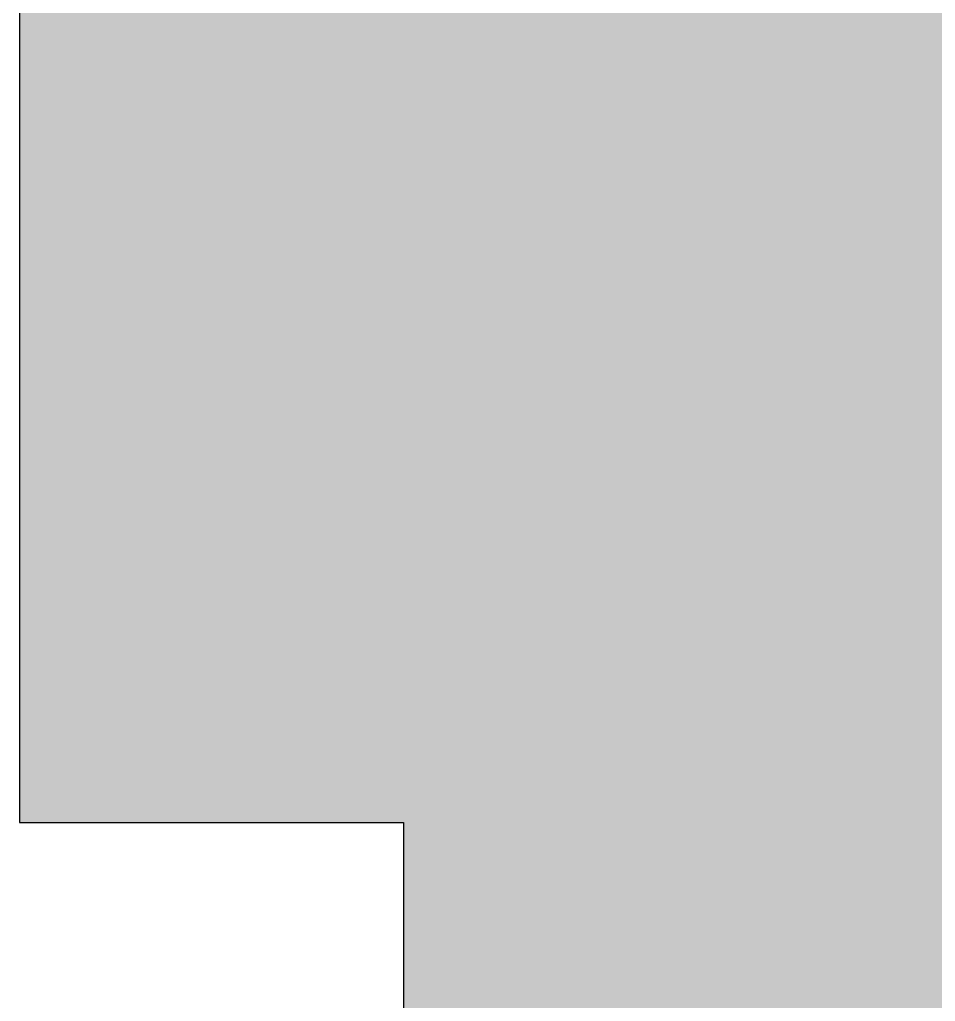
# Model space of a CAD drawing. Header units: inches. Extents: x -4110 to -1807, y 11006 to 12281.
# Drawn here: x -3493.524 to -3492.033, y 11751.336 to 11752.935 of the extents above; entities that cross this region are included whole.
import ezdxf

# ---------------------------------------------------------------- set-up
doc = ezdxf.new("R2010")
doc.units = ezdxf.units.IN
doc.header["$MEASUREMENT"] = 0
for name, color, linetype, lineweight in [('A-DOOR', 31, 'Continuous', 18), ('A-DOOR-FRAM-4', 31, 'Continuous', 30), ('I-WALL-4', 2, 'Continuous', 5)]:
    doc.layers.add(name, color=color, linetype=linetype, lineweight=lineweight)

# ---------------------------------------------------------------- blocks, each defined once
blk = doc.blocks.new('HOLLOW METAL - UNIT DOOR-2191977-ENLARGED RCP - 3RD FLOOR PLAN - EAST')
at = {"layer": 'A-DOOR-FRAM-4'}
for p, q in [((17.375, -1.9375), (17.375, 2.1875)), ((18, -1.9375), (17.375, -1.9375)), ((18, -3.875), (18, -1.9375))]:
    blk.add_line(p, q, dxfattribs=at)

msp = doc.modelspace()

# ---------------------------------------------------------------- hatches: boundary and pattern name
at = {"layer": 'I-WALL-4'}
msp.add_hatch(color=256, dxfattribs=at).paths.add_polyline_path([(-3493.5237, 11746.3144), (-3457.5237, 11746.3144), (-3457.5237, 11747.5019), (-3458.1487, 11747.5019), (-3458.1487, 11751.6269), (-3457.5237, 11751.6269), (-3457.5237, 11753.5644), (-3493.5237, 11753.5586), (-3493.5237, 11751.6269), (-3492.8987, 11751.6269), (-3492.8987, 11747.5019), (-3493.5237, 11747.5019), (-3493.5237, 11747.4234)], flags=0)

# ---------------------------------------------------------------- block references
at = {"layer": 'A-DOOR', "rotation": 180}
msp.add_blockref('HOLLOW METAL - UNIT DOOR-2191977-ENLARGED RCP - 3RD FLOOR PLAN - EAST', (-3475.5237, 11749.6894), dxfattribs=at)

doc.saveas('drawing.dxf')
